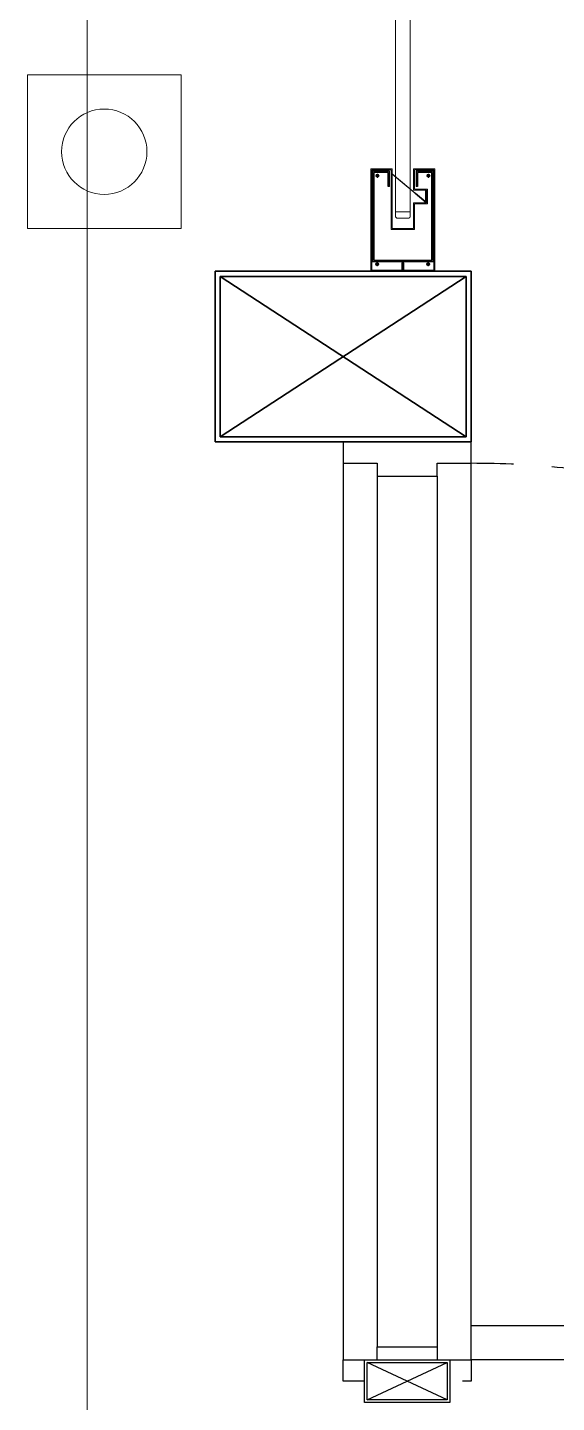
# Model space of a CAD drawing. Header units: millimetres. Extents: x 3546612 to 5615882, y 547008 to 3162891.
# Drawn here: x 5432505 to 5433125, y 2458968 to 2460578 of the extents above; entities that cross this region are included whole.
import ezdxf

# ---------------------------------------------------------------- set-up
doc = ezdxf.new("R2010")
doc.units = ezdxf.units.MM
doc.linetypes.add('XR-평면도$0$HID', pattern=[2, 1.1, -0.9])
for name, color, linetype, lineweight in [('XR-평면도$0$A-AXIS-LINE', 9, 'Continuous', 15), ('XR-평면도$0$A-CNTL', 9, 'Continuous', 15), ('XR-평면도$0$A-DWXM-DOOR', 9, 'Continuous', 25), ('XR-평면도$0$A-ELEV-LIN3', 9, 'Continuous', 18), ('XR-평면도$0$A-SECT-PLAT', 9, 'Continuous', 25), ('XR-평면도$0$A-XXXX-FIN2', 9, 'Continuous', 20), ('XR-평면도$0$A-XXXX-HID', 9, 'Continuous', 18), ('XR-평면도$0$A-XXXX-STL', 9, 'Continuous', 25)]:
    doc.layers.add(name, color=color, linetype=linetype, lineweight=lineweight)

# ---------------------------------------------------------------- blocks, each defined once
blk = doc.blocks.new('XR-평면도$0$300x200 post')
at = {"layer": 'XR-평면도$0$A-XXXX-STL', "color": 1}
for p, q in [((194, 6), (6, 294)), ((6, 6), (194, 294))]:
    blk.add_line(p, q, dxfattribs=at)
at = {"layer": 'XR-평면도$0$A-XXXX-STL'}
for points in [[(200, 300), (200, 0), (0, 0), (0, 300)], [(194, 294), (194, 6), (6, 6), (6, 294)]]:
    blk.add_lwpolyline(points, close=True, dxfattribs=at)
blk = doc.blocks.new('XR-평면도$0$b1')
at = {"layer": 'XR-평면도$0$A-XXXX-HID'}
blk.add_lwpolyline([(0, 180), (180, 180), (180, 0), (0, 0), (0, 180)], dxfattribs=at)
blk.add_circle((90, 90), 50, dxfattribs=at)
blk = doc.blocks.new('XR-평면도$0$4층 방화셔터 230510')
at = {"color": 1}
for p, q in [((-32922, -1322), (-32828, -1278)), ((-32828, -1322), (-32922, -1278))]:
    blk.add_line(p, q, dxfattribs=at)
at = {"layer": 'XR-평면도$0$A-AXIS-LINE'}
for p, q in [((-32909.9, 114.1), (-32909.9, 109.5)), ((-32850.1, 114.1), (-32850.1, 109.5)), ((-32912.2, 111.8), (-32907.6, 111.8)), ((-32847.8, 111.8), (-32852.4, 111.8)), ((-32912.4, 8.2), (-32907.8, 8.2)), ((-32910.1, 5.9), (-32910.1, 10.5)), ((-32848.1, 8.2), (-32852.7, 8.2)), ((-32850.4, 5.9), (-32850.4, 10.5))]:
    blk.add_line(p, q, dxfattribs=at)
at = {"layer": 'XR-평면도$0$A-DWXM-DOOR', "color": 0}
for points in [[(-32940, -200), (-32950, -200), (-32950, -225), (-32910, -225), (-32910, -240), (-32840, -240), (-32840, -225), (-32800, -225), (-32800, -200), (-32810, -200)], [(-32925, -1300), (-32950, -1300), (-32950, -1275), (-32910, -1275), (-32910, -1260), (-32840, -1260), (-32840, -1275), (-32800, -1275), (-32800, -1300), (-32810, -1300)]]:
    blk.add_lwpolyline(points, dxfattribs=at)
at = {"layer": 'XR-평면도$0$A-DWXM-DOOR', "color": 9}
for points in [[(-32950, -225), (-32950, -1275)], [(-32800, -1275), (-32800, -225)], [(-32910, -240), (-32910, -1260)], [(-32840, -240), (-32840, -1260)]]:
    blk.add_lwpolyline(points, dxfattribs=at)
at = {"layer": 'XR-평면도$0$A-DWXM-DOOR'}
blk.add_lwpolyline([(-32800, -1235), (-31750, -1235), (-31750, -1275), (-32800, -1275)], close=True, dxfattribs=at)
at = {"layer": 'XR-평면도$0$A-DWXM-DOOR', "color": 1, "linetype": 'XR-평면도$0$HID', "ltscale": 50}
blk.add_arc((-32800, -1275), 1050, 0, 90, dxfattribs=at)
at = {"layer": 'XR-평면도$0$A-ELEV-LIN3', "linetype": 'Continuous'}
for p, q in [((-32865.8, 90.9), (-32865.2, 91.6)), ((-32852.8, 80), (-32865.8, 90.9)), ((-32853.8, 82.1), (-32865.2, 91.6)), ((-32853.5, 82.3), (-32853.5, 94.4)), ((-32852.8, 94.7), (-32853.2, 94.7)), ((-32852.5, 80.2), (-32852.5, 94.4))]:
    blk.add_line(p, q, dxfattribs=at)
blk.add_lwpolyline([(-32871.3, 69.5), (-32871.3, 8455.5), (-32888.8, 8455.5), (-32888.8, 69.5)], dxfattribs=at)
blk.add_lwpolyline([(-32871.3, 64.5, -0.414214), (-32873.8, 62), (-32886.3, 62, -0.414214), (-32888.8, 64.5), (-32888.8, 69.5), (-32871.3, 69.5)], format="xyb", close=True, dxfattribs=at)
for centre, radius in [((-32909.9, 111.8), 1.83), ((-32909.9, 111.8), 1.37), ((-32850.1, 111.8), 1.83), ((-32850.1, 111.8), 1.37), ((-32910.1, 8.2), 1.83), ((-32910.1, 8.2), 1.37), ((-32850.4, 8.2), 1.83), ((-32850.4, 8.2), 1.37)]:
    blk.add_circle(centre, radius, dxfattribs=at)
for centre, radius, start, end in [((-32853.7, 82.3), 0.2, 230.1674, 0), ((-32853.2, 94.4), 0.275, 90, 180), ((-32852.8, 94.4), 0.275, 0, 90), ((-32852.7, 80.2), 0.2, 230.1674, 0)]:
    blk.add_arc(centre, radius, start, end, dxfattribs=at)
at = {"layer": 'XR-평면도$0$A-SECT-PLAT'}
for p, q in [((-32895.5, 99.3), (-32897.1, 99.3)), ((-32863, 99.3), (-32864.5, 99.3))]:
    blk.add_line(p, q, dxfattribs=at)
for points in [[(-32895.5, 99.3), (-32895.5, 117.3), (-32915.5, 117.3), (-32915.5, 11.3), (-32844.5, 11.3), (-32844.5, 117.3), (-32864.5, 117.3), (-32864.5, 99.3)], [(-32897.1, 99.3), (-32897.1, 115.8), (-32914, 115.8), (-32914, 12.9), (-32846.1, 12.9), (-32846.1, 115.8), (-32863, 115.8), (-32863, 99.3)]]:
    blk.add_lwpolyline(points, dxfattribs=at)
at = {"layer": 'XR-평면도$0$A-XXXX-FIN2'}
for p, q in [((-32892.5, 120), (-32917.5, 120)), ((-32917.5, 120), (-32917.5, 0)), ((-32893.7, 118.8), (-32916.3, 118.8)), ((-32916.3, 118.8), (-32916.3, 1.2)), ((-32893.7, 48.8), (-32893.7, 118.8)), ((-32892.5, 50), (-32892.5, 120)), ((-32853.4, 81.4), (-32892.5, 114.1)), ((-32853.3, 80.8), (-32892.5, 113.5)), ((-32842.5, 120), (-32867.5, 120)), ((-32867.5, 120), (-32867.5, 95)), ((-32843.7, 118.8), (-32866.3, 118.8)), ((-32866.3, 118.8), (-32866.3, 96.2)), ((-32843.7, 118.8), (-32843.7, 1.2)), ((-32842.5, 120), (-32842.5, 0)), ((-32867.5, 95), (-32852.5, 95)), ((-32866.3, 96.2), (-32851.3, 96.2)), ((-32853.1, 81.6), (-32853.1, 94.4)), ((-32853.1, 94.4), (-32853, 94.4)), ((-32853, 80.9), (-32853, 94.4)), ((-32852.5, 95), (-32852.5, 80)), ((-32851.3, 96.2), (-32851.3, 78.8)), ((-32852.5, 80), (-32867.5, 80)), ((-32867.5, 80), (-32867.5, 50)), ((-32851.3, 78.8), (-32866.3, 78.8)), ((-32866.3, 78.8), (-32866.3, 48.8)), ((-32866.3, 48.8), (-32893.7, 48.8)), ((-32867.5, 50), (-32892.5, 50)), ((-32917.5, 0), (-32842.5, 0)), ((-32916.3, 1.2), (-32881.2, 1.2)), ((-32881.2, 10), (-32878.8, 10)), ((-32881.2, 10), (-32881.2, 1.2)), ((-32880, 10), (-32880, 0)), ((-32878.8, 10), (-32878.8, 1.2)), ((-32878.8, 1.2), (-32843.7, 1.2))]:
    blk.add_line(p, q, dxfattribs=at)
for centre in [(-32853.3, 81.6), (-32853.2, 80.9)]:
    blk.add_arc(centre, 0.2, 230.1674, 0, dxfattribs=at)
at = {"layer": 'XR-평면도$0$A-XXXX-STL'}
for points in [[(-32925, -1275), (-32825, -1275), (-32825, -1325), (-32925, -1325)], [(-32922, -1278), (-32828, -1278), (-32828, -1322), (-32922, -1322)]]:
    blk.add_lwpolyline(points, close=True, dxfattribs=at)
at = {"xscale": -1}
for name, p, rotation in [('XR-평면도$0$b1', (-33320, 50), 270), ('XR-평면도$0$300x200 post', (-32800, 0), 89.99999999999994)]:
    blk.add_blockref(name, p, dxfattribs=dict(at, rotation=rotation))
at = {"rotation": 270}
blk.add_blockref('XR-평면도$0$300x200 post', (-33100, 0), dxfattribs=at)
blk = doc.blocks.new('XR-평면도$0$중심선(210216)')
at = {"layer": 'XR-평면도$0$A-CNTL', "ltscale": 300}
blk.add_lwpolyline([(110000, 206000), (110000, -10000)], dxfattribs=at)

msp = doc.modelspace()

# ---------------------------------------------------------------- block references
msp.add_blockref('XR-평면도$0$4층 방화셔터 230510', (5465825, 2460292.6))
msp.add_blockref('XR-평면도$0$4층 방화셔터 230510', (5465825, 2460292.6))
msp.add_blockref('XR-평면도$0$4층 방화셔터 230510', (5465825, 2460292.6))
at = {"layer": 'XR-평면도$0$A-CNTL'}
msp.add_blockref('XR-평면도$0$중심선(210216)', (5322575, 2339367.6), dxfattribs=at)

doc.saveas('drawing.dxf')
